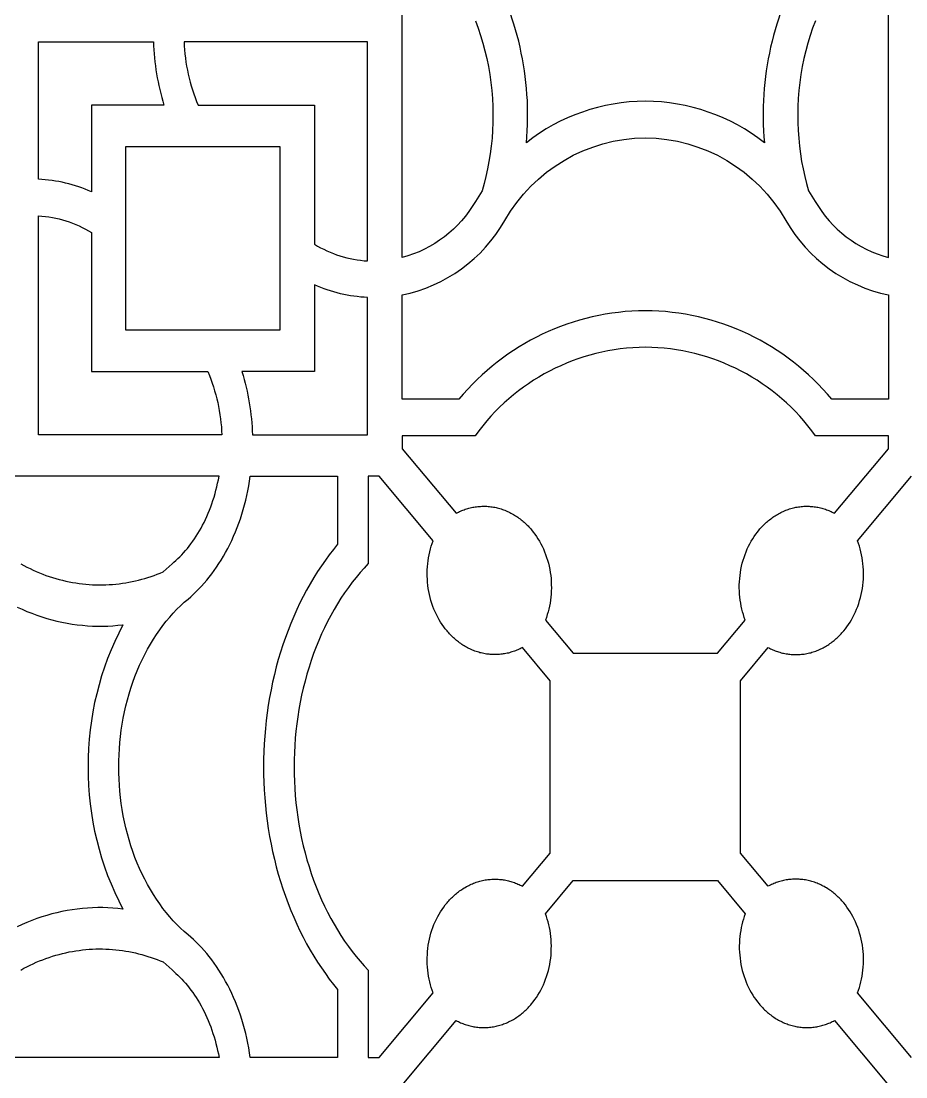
# Model space of a CAD drawing. Extents: x 59271 to 61367, y 41180 to 44085.
# Drawn here: x 60662.3 to 60813.1, y 43511.9 to 43691.8 of the extents above; entities that cross this region are included whole.
import ezdxf

# ---------------------------------------------------------------- set-up
doc = ezdxf.new("R2010")
doc.units = 0
doc.layers.get('0').update_dxf_attribs({"linetype": 'CONTINUOUS'})

msp = doc.modelspace()

# ---------------------------------------------------------------- linework, layer by layer
for points in [[(60796.11, 43702.53, 0.159593), (60788.95, 43671.09, 0.16816), (60768.68, 43678.16, 0.16816), (60748.41, 43671.09, 0.159593), (60741.24, 43702.53, 0.091636)], [(60739.72, 43691.89), (60740.18, 43690.64), (60740.61, 43689.37), (60741.01, 43688.07), (60741.36, 43686.76), (60741.67, 43685.44), (60741.95, 43684.09), (60742.18, 43682.74), (60742.37, 43681.38), (60742.52, 43680.01), (60742.63, 43678.65), (60742.7, 43677.28), (60742.72, 43675.91), (60742.71, 43674.55), (60742.65, 43673.19), (60742.56, 43671.85), (60742.42, 43670.52), (60742.25, 43669.2), (60742.04, 43667.9), (60741.8, 43666.62), (60741.52, 43665.36), (60741.21, 43664.12), (60740.86, 43662.91), (60739.73, 43661.1, -0.200602), (60727.24, 43651.52), (60727.24, 43695.34)], [(60797.64, 43691.89), (60797.17, 43690.64), (60796.74, 43689.37), (60796.35, 43688.07), (60796, 43686.76), (60795.68, 43685.44), (60795.41, 43684.09), (60795.18, 43682.74), (60794.98, 43681.38), (60794.83, 43680.01), (60794.73, 43678.65), (60794.66, 43677.28), (60794.63, 43675.91), (60794.65, 43674.55), (60794.7, 43673.19), (60794.8, 43671.85), (60794.93, 43670.52), (60795.1, 43669.2), (60795.31, 43667.9), (60795.56, 43666.62), (60795.84, 43665.36), (60796.15, 43664.12), (60796.49, 43662.91), (60797.63, 43661.1, 0.200602), (60810.12, 43651.52), (60810.12, 43695.34)], [(60661.68, 43591.97), (60662.5, 43591.59), (60663.33, 43591.23), (60664.17, 43590.9), (60665.01, 43590.58), (60665.86, 43590.29), (60666.71, 43590.03), (60667.57, 43589.79), (60668.43, 43589.57), (60669.29, 43589.38), (60670.16, 43589.21), (60671.03, 43589.06), (60671.9, 43588.94), (60672.78, 43588.85), (60673.65, 43588.78), (60674.52, 43588.73), (60675.39, 43588.71), (60676.25, 43588.71), (60677.11, 43588.73), (60677.97, 43588.78), (60678.83, 43588.85), (60679.68, 43588.95, 0.124595), (60673.76, 43564.72, 0.124595), (60679.68, 43540.5), (60678.83, 43540.6), (60677.97, 43540.67), (60677.11, 43540.71), (60676.25, 43540.74), (60675.39, 43540.74), (60674.52, 43540.72), (60673.65, 43540.67), (60672.78, 43540.6), (60671.9, 43540.5), (60671.03, 43540.38), (60670.16, 43540.24), (60669.29, 43540.07), (60668.43, 43539.88), (60667.57, 43539.66), (60666.71, 43539.42), (60665.86, 43539.15), (60665.01, 43538.87), (60664.17, 43538.55), (60663.33, 43538.22), (60662.5, 43537.86), (60661.68, 43537.48)]]:
    msp.add_lwpolyline(points, format="xyb")
for points in [[(60674.32, 43662.73, 0.093744), (60665.27, 43664.87), (60665.27, 43688.3), (60684.88, 43688.3, 0.067508), (60686.67, 43677.5), (60674.32, 43677.5)], [(60712.31, 43653.8, 0.123377), (60721.35, 43650.95), (60721.35, 43688.3), (60690.09, 43688.3, 0.090687), (60692.48, 43677.5), (60712.31, 43677.5)], [(60768.68, 43671.94, -0.26745), (60792.62, 43657.83, 0.215544), (60810.12, 43645.16), (60810.12, 43627.37), (60800.43, 43627.37, 0.222359), (60768.68, 43642.47), (60768.68, 43642.47), (60768.68, 43642.47, 0.222359), (60736.92, 43627.37), (60727.24, 43627.37), (60727.24, 43645.16, 0.215544), (60744.74, 43657.83, -0.26745)], [(60694.14, 43632.09, -0.090687), (60696.53, 43621.29), (60665.27, 43621.29), (60665.27, 43658.64, -0.123377), (60674.32, 43655.79), (60674.32, 43632.09)], [(60721.35, 43644.72, -0.093744), (60712.31, 43646.86), (60712.31, 43632.09), (60699.95, 43632.09, -0.067508), (60701.74, 43621.29), (60721.35, 43621.29)], [(60739.69, 43621.15), (60727.24, 43621.15), (60727.24, 43618.95), (60736.44, 43607.94), (60736.63, 43608.04), (60736.82, 43608.14), (60737.01, 43608.23), (60737.21, 43608.31), (60737.41, 43608.4), (60737.6, 43608.48), (60737.81, 43608.55), (60738.01, 43608.62), (60738.21, 43608.69), (60738.42, 43608.75), (60738.63, 43608.81), (60738.84, 43608.86), (60739.05, 43608.91), (60739.27, 43608.96), (60739.48, 43609), (60739.7, 43609.03), (60739.92, 43609.06), (60740.13, 43609.09), (60740.35, 43609.11), (60740.57, 43609.12), (60740.8, 43609.14), (60741.02, 43609.14), (60741.24, 43609.14), (60741.46, 43609.14), (60741.68, 43609.13), (60741.91, 43609.11), (60742.13, 43609.09), (60742.35, 43609.07), (60742.57, 43609.04), (60742.8, 43609), (60743.02, 43608.96), (60743.24, 43608.91), (60743.46, 43608.86), (60743.68, 43608.81), (60743.89, 43608.74), (60744.11, 43608.68), (60744.33, 43608.61), (60744.54, 43608.53), (60744.75, 43608.45), (60744.96, 43608.36), (60745.17, 43608.27), (60745.38, 43608.18), (60745.58, 43608.08), (60745.79, 43607.97), (60745.99, 43607.87), (60746.19, 43607.75), (60746.38, 43607.64), (60746.58, 43607.51), (60746.77, 43607.39), (60746.96, 43607.26), (60747.14, 43607.13), (60747.33, 43606.99), (60747.51, 43606.85), (60747.69, 43606.71), (60747.86, 43606.56), (60748.03, 43606.41), (60748.2, 43606.26), (60748.37, 43606.1), (60748.53, 43605.94), (60748.69, 43605.78), (60748.85, 43605.62), (60749, 43605.45), (60749.15, 43605.28), (60749.29, 43605.11), (60749.58, 43604.75), (60749.86, 43604.39), (60750.12, 43604), (60750.38, 43603.6), (60750.63, 43603.19), (60750.87, 43602.76), (60751.09, 43602.32), (60751.31, 43601.86), (60751.51, 43601.4), (60751.69, 43600.92), (60751.86, 43600.43), (60752.02, 43599.93), (60752.16, 43599.43), (60752.28, 43598.91), (60752.39, 43598.39), (60752.48, 43597.87), (60752.55, 43597.34), (60752.61, 43596.81), (60752.64, 43596.28), (60752.66, 43595.75), (60752.67, 43595.22), (60752.65, 43594.69), (60752.62, 43594.16), (60752.58, 43593.64), (60752.51, 43593.13), (60752.44, 43592.62), (60752.34, 43592.12), (60752.23, 43591.62), (60752.11, 43591.14), (60751.98, 43590.67), (60751.83, 43590.2), (60751.67, 43589.75), (60756.39, 43584.1), (60768.68, 43584.1), (60780.96, 43584.1), (60785.69, 43589.75), (60785.53, 43590.2), (60785.38, 43590.67), (60785.24, 43591.14), (60785.12, 43591.62), (60785.01, 43592.12), (60784.92, 43592.62), (60784.84, 43593.13), (60784.78, 43593.64), (60784.73, 43594.16), (60784.7, 43594.69), (60784.69, 43595.22), (60784.69, 43595.75), (60784.71, 43596.28), (60784.75, 43596.81), (60784.81, 43597.34), (60784.88, 43597.87), (60784.97, 43598.39), (60785.08, 43598.91), (60785.2, 43599.43), (60785.34, 43599.93), (60785.49, 43600.43), (60785.66, 43600.92), (60785.85, 43601.4), (60786.05, 43601.86), (60786.26, 43602.32), (60786.49, 43602.76), (60786.72, 43603.19), (60786.97, 43603.6), (60787.23, 43604), (60787.5, 43604.39), (60787.78, 43604.75), (60788.06, 43605.11), (60788.21, 43605.28), (60788.36, 43605.45), (60788.51, 43605.62), (60788.67, 43605.78), (60788.83, 43605.94), (60788.99, 43606.1), (60789.15, 43606.26), (60789.32, 43606.41), (60789.49, 43606.56), (60789.67, 43606.71), (60789.85, 43606.85), (60790.03, 43606.99), (60790.21, 43607.13), (60790.4, 43607.26), (60790.59, 43607.39), (60790.78, 43607.51), (60790.97, 43607.64), (60791.17, 43607.75), (60791.37, 43607.87), (60791.57, 43607.97), (60791.77, 43608.08), (60791.98, 43608.18), (60792.18, 43608.27), (60792.39, 43608.36), (60792.6, 43608.45), (60792.82, 43608.53), (60793.03, 43608.61), (60793.25, 43608.68), (60793.46, 43608.74), (60793.68, 43608.81), (60793.9, 43608.86), (60794.12, 43608.91), (60794.34, 43608.96), (60794.56, 43609), (60794.78, 43609.04), (60795, 43609.07), (60795.23, 43609.09), (60795.45, 43609.11), (60795.67, 43609.13), (60795.89, 43609.14), (60796.12, 43609.14), (60796.34, 43609.14), (60796.56, 43609.14), (60796.78, 43609.12), (60797, 43609.11), (60797.22, 43609.09), (60797.44, 43609.06), (60797.66, 43609.03), (60797.87, 43609), (60798.09, 43608.96), (60798.3, 43608.91), (60798.51, 43608.86), (60798.72, 43608.81), (60798.93, 43608.75), (60799.14, 43608.69), (60799.35, 43608.62), (60799.55, 43608.55), (60799.75, 43608.48), (60799.95, 43608.4), (60800.15, 43608.31), (60800.34, 43608.23), (60800.53, 43608.14), (60800.72, 43608.04), (60800.91, 43607.94), (60810.12, 43618.95), (60810.12, 43621.15), (60797.66, 43621.15, 0.240747), (60768.68, 43636.24, 0.240747)]]:
    msp.add_lwpolyline(points, format="xyb", close=True)
for points in [[(60680.2, 43670.46), (60706.42, 43670.46), (60706.42, 43639.13), (60680.2, 43639.13)], [(60678.97, 43564.72), (60678.98, 43565.75), (60679.01, 43566.79), (60679.07, 43567.83), (60679.15, 43568.87), (60679.26, 43569.91), (60679.4, 43570.96), (60679.56, 43572.01), (60679.74, 43573.05), (60679.95, 43574.09), (60680.18, 43575.12), (60680.45, 43576.15), (60680.73, 43577.16), (60681.04, 43578.17), (60681.38, 43579.16), (60681.73, 43580.14), (60682.12, 43581.1), (60682.52, 43582.05), (60682.95, 43582.98), (60683.4, 43583.88), (60683.87, 43584.77), (60684.36, 43585.63), (60684.87, 43586.47), (60685.39, 43587.28), (60685.94, 43588.07), (60686.5, 43588.83), (60687.07, 43589.56), (60687.66, 43590.26), (60688.26, 43590.94), (60688.88, 43591.58), (60689.5, 43592.2), (60690.13, 43592.78), (60690.77, 43593.33), (60691.24, 43593.73), (60691.71, 43594.15), (60692.17, 43594.59), (60692.62, 43595.05), (60693.07, 43595.52), (60693.52, 43596.02), (60693.96, 43596.53), (60694.39, 43597.06), (60694.81, 43597.61), (60695.23, 43598.17), (60695.64, 43598.76), (60696.04, 43599.36), (60696.43, 43599.98), (60696.81, 43600.62), (60697.18, 43601.27), (60697.54, 43601.94), (60697.89, 43602.62), (60698.22, 43603.32), (60698.54, 43604.03), (60698.85, 43604.76), (60699.14, 43605.5), (60699.42, 43606.25), (60699.69, 43607.01), (60699.94, 43607.79), (60700.17, 43608.57), (60700.39, 43609.36), (60700.6, 43610.16), (60700.79, 43610.97), (60700.96, 43611.78), (60701.11, 43612.6), (60701.25, 43613.42), (60701.37, 43614.25), (60716.26, 43614.25), (60716.26, 43602.67), (60715.54, 43601.79), (60714.84, 43600.89), (60714.16, 43599.95), (60713.49, 43598.99), (60712.83, 43598), (60712.19, 43596.98), (60711.57, 43595.94), (60710.97, 43594.87), (60710.39, 43593.77), (60709.83, 43592.66), (60709.29, 43591.52), (60708.77, 43590.36), (60708.28, 43589.18), (60707.8, 43587.98), (60707.35, 43586.76), (60706.93, 43585.53), (60706.53, 43584.28), (60706.15, 43583.02), (60705.8, 43581.75), (60705.48, 43580.46), (60705.18, 43579.17), (60704.91, 43577.87), (60704.66, 43576.56), (60704.44, 43575.24), (60704.25, 43573.93), (60704.08, 43572.61), (60703.94, 43571.29), (60703.83, 43569.97), (60703.74, 43568.65), (60703.68, 43567.34), (60703.64, 43566.03), (60703.63, 43564.72), (60703.64, 43563.42), (60703.68, 43562.11), (60703.74, 43560.8), (60703.83, 43559.48), (60703.94, 43558.16), (60704.08, 43556.84), (60704.25, 43555.52), (60704.44, 43554.2), (60704.66, 43552.89), (60704.91, 43551.58), (60705.18, 43550.28), (60705.48, 43548.99), (60705.8, 43547.7), (60706.15, 43546.43), (60706.53, 43545.17), (60706.93, 43543.92), (60707.35, 43542.69), (60707.8, 43541.47), (60708.28, 43540.27), (60708.77, 43539.09), (60709.29, 43537.93), (60709.83, 43536.79), (60710.39, 43535.68), (60710.97, 43534.58), (60711.57, 43533.51), (60712.19, 43532.47), (60712.83, 43531.45), (60713.49, 43530.46), (60714.16, 43529.5), (60714.84, 43528.56), (60715.54, 43527.65), (60716.26, 43526.78), (60716.26, 43515.2), (60701.37, 43515.2), (60701.25, 43516.02), (60701.11, 43516.85), (60700.96, 43517.67), (60700.79, 43518.48), (60700.6, 43519.29), (60700.39, 43520.09), (60700.17, 43520.88), (60699.94, 43521.66), (60699.69, 43522.44), (60699.42, 43523.2), (60699.14, 43523.95), (60698.85, 43524.69), (60698.54, 43525.41), (60698.22, 43526.13), (60697.89, 43526.83), (60697.54, 43527.51), (60697.18, 43528.18), (60696.81, 43528.83), (60696.43, 43529.47), (60696.04, 43530.09), (60695.64, 43530.69), (60695.23, 43531.27), (60694.81, 43531.84), (60694.39, 43532.39), (60693.96, 43532.92), (60693.52, 43533.43), (60693.07, 43533.93), (60692.62, 43534.4), (60692.17, 43534.86), (60691.71, 43535.3), (60691.24, 43535.71), (60690.77, 43536.12), (60690.13, 43536.67), (60689.5, 43537.25), (60688.88, 43537.87), (60688.26, 43538.51), (60687.66, 43539.19), (60687.07, 43539.89), (60686.5, 43540.62), (60685.94, 43541.38), (60685.39, 43542.17), (60684.87, 43542.98), (60684.36, 43543.82), (60683.87, 43544.68), (60683.4, 43545.57), (60682.95, 43546.47), (60682.52, 43547.4), (60682.12, 43548.34), (60681.73, 43549.31), (60681.38, 43550.29), (60681.04, 43551.28), (60680.73, 43552.28), (60680.45, 43553.3), (60680.18, 43554.33), (60679.95, 43555.36), (60679.74, 43556.4), (60679.56, 43557.44), (60679.4, 43558.49), (60679.26, 43559.53), (60679.15, 43560.58), (60679.07, 43561.62), (60679.01, 43562.66), (60678.98, 43563.7)], [(60752.46, 43564.72), (60752.46, 43579.4), (60747.74, 43585.05), (60747.55, 43584.96), (60747.36, 43584.86), (60747.17, 43584.77), (60746.97, 43584.68), (60746.77, 43584.6), (60746.57, 43584.52), (60746.37, 43584.45), (60746.17, 43584.38), (60745.96, 43584.31), (60745.76, 43584.25), (60745.55, 43584.19), (60745.34, 43584.13), (60745.13, 43584.09), (60744.91, 43584.04), (60744.7, 43584), (60744.48, 43583.97), (60744.26, 43583.94), (60744.04, 43583.91), (60743.83, 43583.89), (60743.61, 43583.87), (60743.38, 43583.86), (60743.16, 43583.86), (60742.94, 43583.86), (60742.72, 43583.86), (60742.5, 43583.87), (60742.27, 43583.89), (60742.05, 43583.91), (60741.83, 43583.93), (60741.61, 43583.96), (60741.38, 43584), (60741.16, 43584.04), (60740.94, 43584.09), (60740.72, 43584.14), (60740.5, 43584.19), (60740.29, 43584.25), (60740.07, 43584.32), (60739.85, 43584.39), (60739.64, 43584.47), (60739.43, 43584.55), (60739.22, 43584.63), (60739.01, 43584.73), (60738.8, 43584.82), (60738.59, 43584.92), (60738.39, 43585.02), (60738.19, 43585.13), (60737.99, 43585.25), (60737.8, 43585.36), (60737.6, 43585.48), (60737.41, 43585.61), (60737.22, 43585.74), (60737.03, 43585.87), (60736.85, 43586.01), (60736.67, 43586.15), (60736.49, 43586.29), (60736.32, 43586.44), (60736.15, 43586.59), (60735.98, 43586.74), (60735.81, 43586.9), (60735.65, 43587.06), (60735.49, 43587.22), (60735.33, 43587.38), (60735.18, 43587.55), (60735.03, 43587.72), (60734.89, 43587.89), (60734.6, 43588.24), (60734.32, 43588.61), (60734.06, 43589), (60733.8, 43589.4), (60733.55, 43589.81), (60733.31, 43590.24), (60733.09, 43590.68), (60732.87, 43591.14), (60732.67, 43591.6), (60732.49, 43592.08), (60732.32, 43592.57), (60732.16, 43593.07), (60732.02, 43593.57), (60731.9, 43594.08), (60731.79, 43594.6), (60731.7, 43595.13), (60731.63, 43595.66), (60731.57, 43596.19), (60731.54, 43596.72), (60731.52, 43597.25), (60731.51, 43597.78), (60731.53, 43598.31), (60731.56, 43598.84), (60731.6, 43599.36), (60731.67, 43599.87), (60731.74, 43600.38), (60731.84, 43600.88), (60731.95, 43601.38), (60732.07, 43601.86), (60732.2, 43602.33), (60732.35, 43602.8), (60732.51, 43603.25), (60723.31, 43614.25), (60721.46, 43614.25), (60721.46, 43599.36), (60720.76, 43598.61), (60720.07, 43597.83), (60719.39, 43597.02), (60718.73, 43596.18), (60718.08, 43595.31), (60717.44, 43594.41), (60716.82, 43593.48), (60716.22, 43592.52), (60715.64, 43591.54), (60715.08, 43590.53), (60714.54, 43589.5), (60714.02, 43588.45), (60713.52, 43587.38), (60713.04, 43586.28), (60712.59, 43585.16), (60712.16, 43584.03), (60711.76, 43582.88), (60711.38, 43581.72), (60711.03, 43580.54), (60710.7, 43579.35), (60710.4, 43578.15), (60710.12, 43576.94), (60709.88, 43575.73), (60709.65, 43574.51), (60709.46, 43573.28), (60709.29, 43572.05), (60709.15, 43570.83), (60709.04, 43569.6), (60708.95, 43568.37), (60708.88, 43567.15), (60708.85, 43565.93), (60708.83, 43564.72), (60708.85, 43563.51), (60708.88, 43562.3), (60708.95, 43561.07), (60709.04, 43559.85), (60709.15, 43558.62), (60709.29, 43557.39), (60709.46, 43556.17), (60709.65, 43554.94), (60709.88, 43553.72), (60710.12, 43552.5), (60710.4, 43551.3), (60710.7, 43550.1), (60711.03, 43548.91), (60711.38, 43547.73), (60711.76, 43546.57), (60712.16, 43545.42), (60712.59, 43544.28), (60713.04, 43543.17), (60713.52, 43542.07), (60714.02, 43541), (60714.54, 43539.94), (60715.08, 43538.91), (60715.64, 43537.91), (60716.22, 43536.93), (60716.82, 43535.97), (60717.44, 43535.04), (60718.08, 43534.14), (60718.73, 43533.27), (60719.39, 43532.43), (60720.07, 43531.62), (60720.76, 43530.84), (60721.46, 43530.08), (60721.46, 43515.2), (60723.31, 43515.2), (60732.51, 43526.2), (60732.35, 43526.65), (60732.2, 43527.12), (60732.07, 43527.59), (60731.95, 43528.07), (60731.84, 43528.57), (60731.74, 43529.07), (60731.67, 43529.58), (60731.6, 43530.09), (60731.56, 43530.61), (60731.53, 43531.14), (60731.51, 43531.67), (60731.52, 43532.2), (60731.54, 43532.73), (60731.57, 43533.26), (60731.63, 43533.79), (60731.7, 43534.32), (60731.79, 43534.84), (60731.9, 43535.36), (60732.02, 43535.88), (60732.16, 43536.38), (60732.32, 43536.88), (60732.49, 43537.37), (60732.67, 43537.85), (60732.87, 43538.31), (60733.09, 43538.77), (60733.31, 43539.21), (60733.55, 43539.64), (60733.8, 43540.05), (60734.06, 43540.45), (60734.32, 43540.84), (60734.6, 43541.2), (60734.89, 43541.56), (60735.03, 43541.73), (60735.18, 43541.9), (60735.33, 43542.07), (60735.49, 43542.23), (60735.65, 43542.39), (60735.81, 43542.55), (60735.98, 43542.71), (60736.15, 43542.86), (60736.32, 43543.01), (60736.49, 43543.16), (60736.67, 43543.3), (60736.85, 43543.44), (60737.03, 43543.58), (60737.22, 43543.71), (60737.41, 43543.84), (60737.6, 43543.96), (60737.8, 43544.09), (60737.99, 43544.2), (60738.19, 43544.32), (60738.39, 43544.42), (60738.59, 43544.53), (60738.8, 43544.63), (60739.01, 43544.72), (60739.22, 43544.81), (60739.43, 43544.9), (60739.64, 43544.98), (60739.85, 43545.06), (60740.07, 43545.13), (60740.29, 43545.19), (60740.5, 43545.25), (60740.72, 43545.31), (60740.94, 43545.36), (60741.16, 43545.41), (60741.38, 43545.45), (60741.61, 43545.48), (60741.83, 43545.52), (60742.05, 43545.54), (60742.27, 43545.56), (60742.5, 43545.58), (60742.72, 43545.59), (60742.94, 43545.59), (60743.16, 43545.59), (60743.38, 43545.58), (60743.61, 43545.57), (60743.83, 43545.56), (60744.04, 43545.54), (60744.26, 43545.51), (60744.48, 43545.48), (60744.7, 43545.45), (60744.91, 43545.41), (60745.13, 43545.36), (60745.34, 43545.31), (60745.55, 43545.26), (60745.76, 43545.2), (60745.96, 43545.14), (60746.17, 43545.07), (60746.37, 43545), (60746.57, 43544.93), (60746.77, 43544.85), (60746.97, 43544.76), (60747.17, 43544.68), (60747.36, 43544.59), (60747.55, 43544.49), (60747.74, 43544.39), (60752.46, 43550.04)]]:
    msp.add_lwpolyline(points, close=True)
for points in [[(60662.27, 43599.33), (60662.79, 43599.05), (60663.32, 43598.78), (60663.85, 43598.52), (60664.38, 43598.26), (60664.92, 43598.02), (60665.46, 43597.8), (60666.01, 43597.58), (60666.56, 43597.37), (60667.11, 43597.18), (60667.67, 43597), (60668.23, 43596.83), (60668.79, 43596.67), (60669.36, 43596.52), (60669.93, 43596.39), (60670.49, 43596.27), (60671.06, 43596.16), (60671.64, 43596.07), (60672.21, 43595.98), (60672.78, 43595.91), (60673.35, 43595.85), (60673.93, 43595.81), (60674.5, 43595.77), (60675.07, 43595.75), (60675.64, 43595.74), (60676.21, 43595.75), (60676.78, 43595.76), (60677.35, 43595.79), (60677.92, 43595.83), (60678.48, 43595.88), (60679.04, 43595.94), (60679.6, 43596.02), (60680.15, 43596.1), (60680.71, 43596.2), (60681.26, 43596.31), (60681.8, 43596.43), (60682.34, 43596.56), (60682.88, 43596.7), (60683.41, 43596.85), (60683.94, 43597.01), (60684.47, 43597.18), (60684.99, 43597.36), (60685.5, 43597.55), (60686.01, 43597.75), (60686.52, 43597.96), (60688.04, 43599.32), (60688.37, 43599.61), (60688.71, 43599.91), (60689.04, 43600.22), (60689.37, 43600.54), (60689.69, 43600.88), (60690.02, 43601.23), (60690.33, 43601.59), (60690.65, 43601.97), (60690.96, 43602.36), (60691.27, 43602.76), (60691.57, 43603.17), (60691.86, 43603.6), (60692.15, 43604.04), (60692.43, 43604.49), (60692.71, 43604.95), (60692.98, 43605.42), (60693.24, 43605.91), (60693.49, 43606.4), (60693.74, 43606.91), (60693.97, 43607.42), (60694.2, 43607.95), (60694.42, 43608.48), (60694.63, 43609.03), (60694.83, 43609.58), (60695.02, 43610.14), (60695.2, 43610.71), (60695.37, 43611.29), (60695.53, 43611.87), (60695.68, 43612.46), (60695.81, 43613.05), (60695.94, 43613.65), (60696.05, 43614.25), (60659.39, 43614.25)], [(60814.05, 43515.2), (60804.84, 43526.2), (60805, 43526.65), (60805.15, 43527.12), (60805.29, 43527.59), (60805.41, 43528.07), (60805.52, 43528.57), (60805.61, 43529.07), (60805.69, 43529.58), (60805.75, 43530.09), (60805.8, 43530.61), (60805.83, 43531.14), (60805.84, 43531.67), (60805.84, 43532.2), (60805.82, 43532.73), (60805.78, 43533.26), (60805.73, 43533.79), (60805.65, 43534.32), (60805.56, 43534.84), (60805.46, 43535.36), (60805.33, 43535.88), (60805.19, 43536.38), (60805.04, 43536.88), (60804.87, 43537.37), (60804.68, 43537.85), (60804.48, 43538.31), (60804.27, 43538.77), (60804.04, 43539.21), (60803.81, 43539.64), (60803.56, 43540.05), (60803.3, 43540.45), (60803.03, 43540.84), (60802.75, 43541.2), (60802.47, 43541.56), (60802.32, 43541.73), (60802.17, 43541.9), (60802.02, 43542.07), (60801.87, 43542.23), (60801.71, 43542.39), (60801.54, 43542.55), (60801.38, 43542.71), (60801.21, 43542.86), (60801.04, 43543.01), (60800.86, 43543.16), (60800.69, 43543.3), (60800.5, 43543.44), (60800.32, 43543.58), (60800.13, 43543.71), (60799.95, 43543.84), (60799.75, 43543.96), (60799.56, 43544.09), (60799.36, 43544.2), (60799.17, 43544.32), (60798.96, 43544.42), (60798.76, 43544.53), (60798.56, 43544.63), (60798.35, 43544.72), (60798.14, 43544.81), (60797.93, 43544.9), (60797.72, 43544.98), (60797.5, 43545.06), (60797.29, 43545.13), (60797.07, 43545.19), (60796.85, 43545.25), (60796.63, 43545.31), (60796.41, 43545.36), (60796.19, 43545.41), (60795.97, 43545.45), (60795.75, 43545.48), (60795.53, 43545.52), (60795.31, 43545.54), (60795.08, 43545.56), (60794.86, 43545.58), (60794.64, 43545.59), (60794.42, 43545.59), (60794.19, 43545.59), (60793.97, 43545.58), (60793.75, 43545.57), (60793.53, 43545.56), (60793.31, 43545.54), (60793.09, 43545.51), (60792.87, 43545.48), (60792.66, 43545.45), (60792.44, 43545.41), (60792.23, 43545.36), (60792.02, 43545.31), (60791.81, 43545.26), (60791.6, 43545.2), (60791.39, 43545.14), (60791.19, 43545.07), (60790.98, 43545), (60790.78, 43544.93), (60790.58, 43544.85), (60790.38, 43544.76), (60790.19, 43544.68), (60790, 43544.59), (60789.81, 43544.49), (60789.62, 43544.39), (60784.89, 43550.04), (60784.89, 43564.72), (60784.89, 43579.4), (60789.62, 43585.05), (60789.81, 43584.96), (60790, 43584.86), (60790.19, 43584.77), (60790.38, 43584.68), (60790.58, 43584.6), (60790.78, 43584.52), (60790.98, 43584.45), (60791.19, 43584.38), (60791.39, 43584.31), (60791.6, 43584.25), (60791.81, 43584.19), (60792.02, 43584.13), (60792.23, 43584.09), (60792.44, 43584.04), (60792.66, 43584), (60792.87, 43583.97), (60793.09, 43583.94), (60793.31, 43583.91), (60793.53, 43583.89), (60793.75, 43583.87), (60793.97, 43583.86), (60794.19, 43583.86), (60794.42, 43583.86), (60794.64, 43583.86), (60794.86, 43583.87), (60795.08, 43583.89), (60795.31, 43583.91), (60795.53, 43583.93), (60795.75, 43583.96), (60795.97, 43584), (60796.19, 43584.04), (60796.41, 43584.09), (60796.63, 43584.14), (60796.85, 43584.19), (60797.07, 43584.25), (60797.29, 43584.32), (60797.5, 43584.39), (60797.72, 43584.47), (60797.93, 43584.55), (60798.14, 43584.63), (60798.35, 43584.73), (60798.56, 43584.82), (60798.76, 43584.92), (60798.96, 43585.02), (60799.17, 43585.13), (60799.36, 43585.25), (60799.56, 43585.36), (60799.75, 43585.48), (60799.95, 43585.61), (60800.13, 43585.74), (60800.32, 43585.87), (60800.5, 43586.01), (60800.69, 43586.15), (60800.86, 43586.29), (60801.04, 43586.44), (60801.21, 43586.59), (60801.38, 43586.74), (60801.54, 43586.9), (60801.71, 43587.06), (60801.87, 43587.22), (60802.02, 43587.38), (60802.17, 43587.55), (60802.32, 43587.72), (60802.47, 43587.89), (60802.75, 43588.24), (60803.03, 43588.61), (60803.3, 43589), (60803.56, 43589.4), (60803.81, 43589.81), (60804.04, 43590.24), (60804.27, 43590.68), (60804.48, 43591.14), (60804.68, 43591.6), (60804.87, 43592.08), (60805.04, 43592.57), (60805.19, 43593.07), (60805.33, 43593.57), (60805.46, 43594.08), (60805.56, 43594.6), (60805.65, 43595.13), (60805.73, 43595.66), (60805.78, 43596.19), (60805.82, 43596.72), (60805.84, 43597.25), (60805.84, 43597.78), (60805.83, 43598.31), (60805.8, 43598.84), (60805.75, 43599.36), (60805.69, 43599.87), (60805.61, 43600.38), (60805.52, 43600.88), (60805.41, 43601.38), (60805.29, 43601.86), (60805.15, 43602.33), (60805, 43602.8), (60804.84, 43603.25), (60814.05, 43614.25)], [(60727.24, 43510.5), (60736.44, 43521.5), (60736.63, 43521.41), (60736.82, 43521.31), (60737.01, 43521.22), (60737.21, 43521.13), (60737.41, 43521.05), (60737.6, 43520.97), (60737.81, 43520.9), (60738.01, 43520.83), (60738.21, 43520.76), (60738.42, 43520.7), (60738.63, 43520.64), (60738.84, 43520.58), (60739.05, 43520.53), (60739.27, 43520.49), (60739.48, 43520.45), (60739.7, 43520.42), (60739.92, 43520.38), (60740.13, 43520.36), (60740.35, 43520.34), (60740.57, 43520.32), (60740.8, 43520.31), (60741.02, 43520.31), (60741.24, 43520.31), (60741.46, 43520.31), (60741.68, 43520.32), (60741.91, 43520.34), (60742.13, 43520.36), (60742.35, 43520.38), (60742.57, 43520.41), (60742.8, 43520.45), (60743.02, 43520.49), (60743.24, 43520.54), (60743.46, 43520.59), (60743.68, 43520.64), (60743.89, 43520.7), (60744.11, 43520.77), (60744.33, 43520.84), (60744.54, 43520.92), (60744.75, 43521), (60744.96, 43521.08), (60745.17, 43521.17), (60745.38, 43521.27), (60745.58, 43521.37), (60745.79, 43521.47), (60745.99, 43521.58), (60746.19, 43521.7), (60746.38, 43521.81), (60746.58, 43521.93), (60746.77, 43522.06), (60746.96, 43522.19), (60747.14, 43522.32), (60747.33, 43522.46), (60747.51, 43522.6), (60747.69, 43522.74), (60747.86, 43522.89), (60748.03, 43523.04), (60748.2, 43523.19), (60748.37, 43523.35), (60748.53, 43523.51), (60748.69, 43523.67), (60748.85, 43523.83), (60749, 43524), (60749.15, 43524.17), (60749.29, 43524.34), (60749.58, 43524.69), (60749.86, 43525.06), (60750.12, 43525.45), (60750.38, 43525.85), (60750.63, 43526.26), (60750.87, 43526.69), (60751.09, 43527.13), (60751.31, 43527.58), (60751.51, 43528.05), (60751.69, 43528.53), (60751.86, 43529.02), (60752.02, 43529.52), (60752.16, 43530.02), (60752.28, 43530.53), (60752.39, 43531.05), (60752.48, 43531.58), (60752.55, 43532.11), (60752.61, 43532.64), (60752.64, 43533.17), (60752.66, 43533.7), (60752.67, 43534.23), (60752.65, 43534.76), (60752.62, 43535.29), (60752.58, 43535.81), (60752.51, 43536.32), (60752.44, 43536.83), (60752.34, 43537.33), (60752.23, 43537.82), (60752.11, 43538.31), (60751.98, 43538.78), (60751.83, 43539.25), (60751.67, 43539.7), (60756.39, 43545.35), (60768.68, 43545.35), (60780.96, 43545.35), (60785.69, 43539.7), (60785.53, 43539.25), (60785.38, 43538.78), (60785.24, 43538.31), (60785.12, 43537.82), (60785.01, 43537.33), (60784.92, 43536.83), (60784.84, 43536.32), (60784.78, 43535.81), (60784.73, 43535.29), (60784.7, 43534.76), (60784.69, 43534.23), (60784.69, 43533.7), (60784.71, 43533.17), (60784.75, 43532.64), (60784.81, 43532.11), (60784.88, 43531.58), (60784.97, 43531.05), (60785.08, 43530.53), (60785.2, 43530.02), (60785.34, 43529.52), (60785.49, 43529.02), (60785.66, 43528.53), (60785.85, 43528.05), (60786.05, 43527.58), (60786.26, 43527.13), (60786.49, 43526.69), (60786.72, 43526.26), (60786.97, 43525.85), (60787.23, 43525.45), (60787.5, 43525.06), (60787.78, 43524.69), (60788.06, 43524.34), (60788.21, 43524.17), (60788.36, 43524), (60788.51, 43523.83), (60788.67, 43523.67), (60788.83, 43523.51), (60788.99, 43523.35), (60789.15, 43523.19), (60789.32, 43523.04), (60789.49, 43522.89), (60789.67, 43522.74), (60789.85, 43522.6), (60790.03, 43522.46), (60790.21, 43522.32), (60790.4, 43522.19), (60790.59, 43522.06), (60790.78, 43521.93), (60790.97, 43521.81), (60791.17, 43521.7), (60791.37, 43521.58), (60791.57, 43521.47), (60791.77, 43521.37), (60791.98, 43521.27), (60792.18, 43521.17), (60792.39, 43521.08), (60792.6, 43521), (60792.82, 43520.92), (60793.03, 43520.84), (60793.25, 43520.77), (60793.46, 43520.7), (60793.68, 43520.64), (60793.9, 43520.59), (60794.12, 43520.54), (60794.34, 43520.49), (60794.56, 43520.45), (60794.78, 43520.41), (60795, 43520.38), (60795.23, 43520.36), (60795.45, 43520.34), (60795.67, 43520.32), (60795.89, 43520.31), (60796.12, 43520.31), (60796.34, 43520.31), (60796.56, 43520.31), (60796.78, 43520.32), (60797, 43520.34), (60797.22, 43520.36), (60797.44, 43520.38), (60797.66, 43520.42), (60797.87, 43520.45), (60798.09, 43520.49), (60798.3, 43520.53), (60798.51, 43520.58), (60798.72, 43520.64), (60798.93, 43520.7), (60799.14, 43520.76), (60799.35, 43520.83), (60799.55, 43520.9), (60799.75, 43520.97), (60799.95, 43521.05), (60800.15, 43521.13), (60800.34, 43521.22), (60800.53, 43521.31), (60800.72, 43521.41), (60800.91, 43521.5), (60810.12, 43510.5)], [(60662.27, 43530.11), (60662.79, 43530.4), (60663.32, 43530.67), (60663.85, 43530.93), (60664.38, 43531.18), (60664.92, 43531.42), (60665.46, 43531.65), (60666.01, 43531.87), (60666.56, 43532.08), (60667.11, 43532.27), (60667.67, 43532.45), (60668.23, 43532.62), (60668.79, 43532.78), (60669.36, 43532.92), (60669.93, 43533.06), (60670.49, 43533.18), (60671.06, 43533.29), (60671.64, 43533.38), (60672.21, 43533.46), (60672.78, 43533.54), (60673.35, 43533.59), (60673.93, 43533.64), (60674.5, 43533.67), (60675.07, 43533.7), (60675.64, 43533.71), (60676.21, 43533.7), (60676.78, 43533.69), (60677.35, 43533.66), (60677.92, 43533.62), (60678.48, 43533.57), (60679.04, 43533.51), (60679.6, 43533.43), (60680.15, 43533.35), (60680.71, 43533.25), (60681.26, 43533.14), (60681.8, 43533.02), (60682.34, 43532.89), (60682.88, 43532.75), (60683.41, 43532.6), (60683.94, 43532.44), (60684.47, 43532.27), (60684.99, 43532.09), (60685.5, 43531.89), (60686.01, 43531.69), (60686.52, 43531.48), (60688.04, 43530.13), (60688.37, 43529.84), (60688.71, 43529.54), (60689.04, 43529.23), (60689.37, 43528.9), (60689.69, 43528.57), (60690.02, 43528.22), (60690.33, 43527.85), (60690.65, 43527.48), (60690.96, 43527.09), (60691.27, 43526.69), (60691.57, 43526.27), (60691.86, 43525.85), (60692.15, 43525.41), (60692.43, 43524.96), (60692.71, 43524.5), (60692.98, 43524.03), (60693.24, 43523.54), (60693.49, 43523.05), (60693.74, 43522.54), (60693.97, 43522.02), (60694.2, 43521.5), (60694.42, 43520.96), (60694.63, 43520.42), (60694.83, 43519.87), (60695.02, 43519.31), (60695.2, 43518.74), (60695.37, 43518.16), (60695.53, 43517.58), (60695.68, 43516.99), (60695.81, 43516.4), (60695.94, 43515.8), (60696.05, 43515.2), (60659.39, 43515.2)]]:
    msp.add_lwpolyline(points)

doc.saveas('drawing.dxf')
